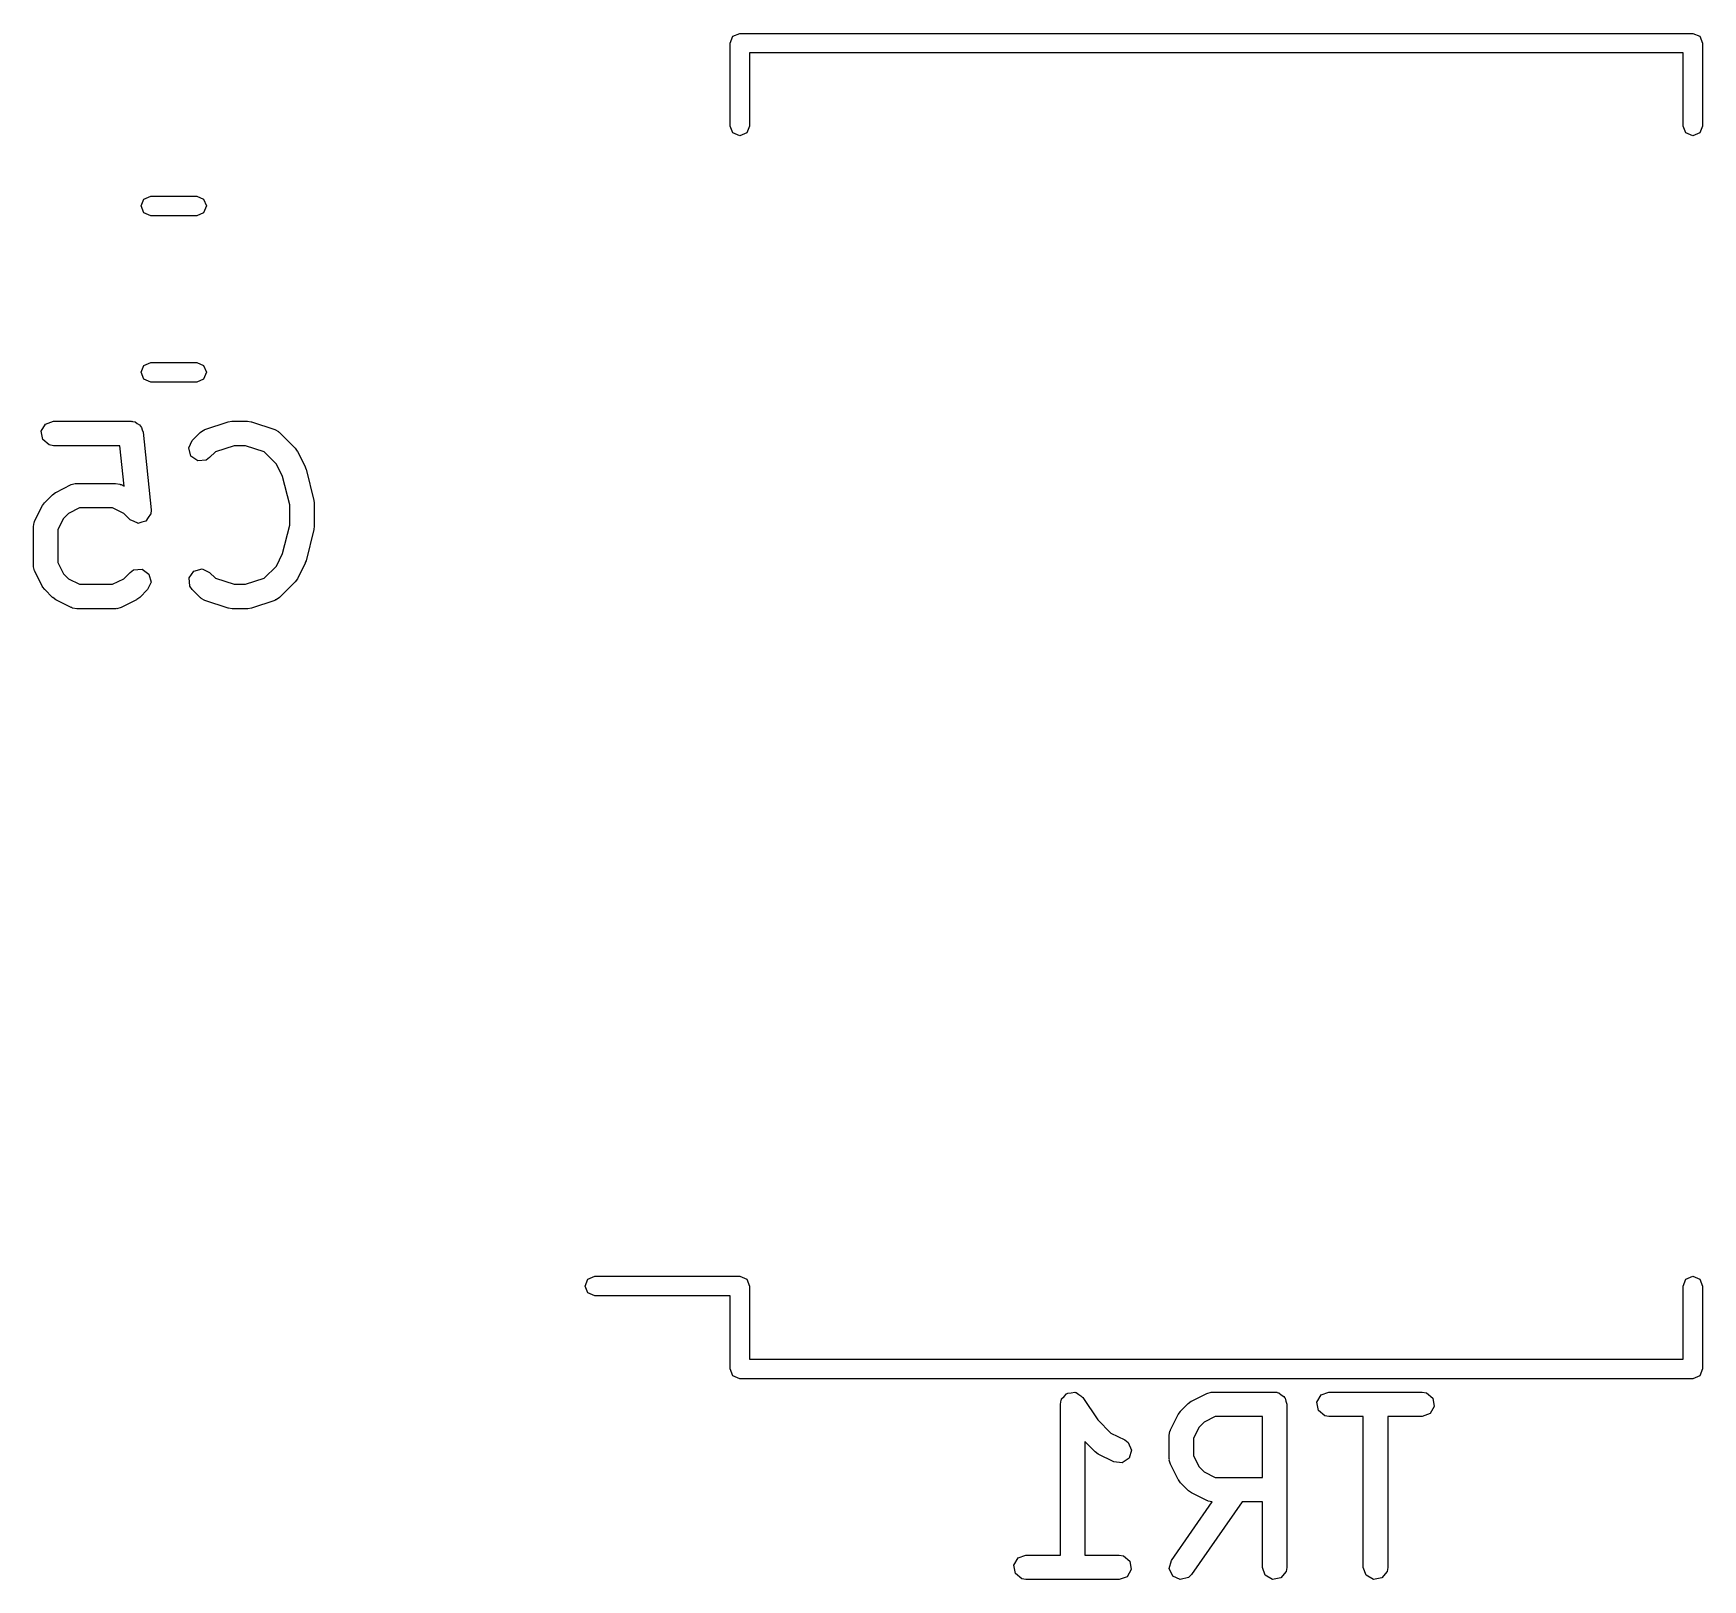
# Model space of a CAD drawing. Extents: x 4.56 to 9.29, y -6.2 to -0.8.
# Drawn here: x 5.7086 to 6.1115, y -2.6715 to -2.2983 of the extents above; entities that cross this region are included whole.
import ezdxf

# ---------------------------------------------------------------- set-up
doc = ezdxf.new("R2010")
doc.units = 0
doc.header["$MEASUREMENT"] = 0
doc.layers.add('BLACK', color=7, linetype='CONTINUOUS')

msp = doc.modelspace()

# ---------------------------------------------------------------- linework, layer by layer
at = {"layer": 'BLACK', "linetype": 'CONTINUOUS'}
for p, q in [((5.87673, -2.30063), (5.87742, -2.29896)), ((5.87742, -2.29896), (5.87909, -2.29827)), ((5.87909, -2.29827), (6.10909, -2.29827)), ((6.10909, -2.29827), (6.11076, -2.29896)), ((6.11076, -2.29896), (6.11146, -2.30063)), ((5.87673, -2.32063), (5.87673, -2.30063)), ((6.10673, -2.30299), (5.88146, -2.30299)), ((5.88146, -2.30299), (5.88146, -2.32063)), ((6.10673, -2.32063), (6.10673, -2.30299)), ((6.11146, -2.30063), (6.11146, -2.32063)), ((5.87742, -2.3223), (5.87673, -2.32063)), ((5.87909, -2.32299), (5.87742, -2.3223)), ((5.88076, -2.3223), (5.87909, -2.32299)), ((5.88146, -2.32063), (5.88076, -2.3223)), ((6.10742, -2.3223), (6.10673, -2.32063)), ((6.10909, -2.32299), (6.10742, -2.3223)), ((6.11076, -2.3223), (6.10909, -2.32299)), ((6.11146, -2.32063), (6.11076, -2.3223)), ((5.73459, -2.33992), (5.73528, -2.33825)), ((5.73528, -2.34159), (5.73459, -2.33992)), ((5.73528, -2.33825), (5.73695, -2.33756)), ((5.73695, -2.33756), (5.74802, -2.33756)), ((5.74802, -2.33756), (5.74969, -2.33825)), ((5.74969, -2.33825), (5.75039, -2.33992)), ((5.75039, -2.33992), (5.74969, -2.34159)), ((5.73695, -2.34228), (5.73528, -2.34159)), ((5.74802, -2.34228), (5.73695, -2.34228)), ((5.74969, -2.34159), (5.74802, -2.34228)), ((5.73459, -2.38008), (5.73528, -2.37841)), ((5.73528, -2.38175), (5.73459, -2.38008)), ((5.73528, -2.37841), (5.73695, -2.37772)), ((5.73695, -2.37772), (5.74802, -2.37772)), ((5.74802, -2.37772), (5.74969, -2.37841)), ((5.74969, -2.37841), (5.75039, -2.38008)), ((5.75039, -2.38008), (5.74969, -2.38175)), ((5.73695, -2.38244), (5.73528, -2.38175)), ((5.74802, -2.38244), (5.73695, -2.38244)), ((5.74969, -2.38175), (5.74802, -2.38244)), ((5.71052, -2.39432), (5.71153, -2.39257)), ((5.71153, -2.39257), (5.71343, -2.39188)), ((5.71343, -2.39188), (5.73218, -2.39188)), ((5.73218, -2.39188), (5.73233, -2.39191)), ((5.73233, -2.39191), (5.7324, -2.39189)), ((5.7324, -2.39189), (5.73251, -2.39194)), ((5.73251, -2.39194), (5.73319, -2.39206)), ((5.73319, -2.39206), (5.73367, -2.39246)), ((5.73367, -2.39246), (5.73424, -2.39272)), ((5.73424, -2.39272), (5.73442, -2.39309)), ((5.74999, -2.39391), (5.75562, -2.39203)), ((5.75562, -2.39203), (5.75649, -2.3919)), ((5.75649, -2.3919), (5.75655, -2.39188)), ((5.75655, -2.39188), (5.7603, -2.39188)), ((5.7603, -2.39188), (5.76117, -2.39204)), ((5.76117, -2.39204), (5.76123, -2.39203)), ((5.76123, -2.39203), (5.76686, -2.39391)), ((5.71087, -2.39631), (5.71052, -2.39432)), ((5.71242, -2.39761), (5.71087, -2.39631)), ((5.73442, -2.39309), (5.73473, -2.39336)), ((5.73473, -2.39336), (5.73484, -2.39398)), ((5.73484, -2.39398), (5.73512, -2.39454)), ((5.73512, -2.39454), (5.73699, -2.41329)), ((5.74611, -2.39833), (5.74696, -2.3965)), ((5.74696, -2.3965), (5.74884, -2.39462)), ((5.74884, -2.39462), (5.74968, -2.39403)), ((5.74968, -2.39403), (5.74985, -2.39402)), ((5.74985, -2.39402), (5.74999, -2.39391)), ((5.76686, -2.39391), (5.76776, -2.3944)), ((5.76776, -2.3944), (5.76785, -2.39455)), ((5.76785, -2.39455), (5.76801, -2.39462)), ((5.76801, -2.39462), (5.77176, -2.39837)), ((5.71343, -2.39779), (5.71242, -2.39761)), ((5.7295, -2.39779), (5.71343, -2.39779)), ((5.73048, -2.40756), (5.7295, -2.39779)), ((5.74663, -2.40028), (5.74611, -2.39833)), ((5.74829, -2.40144), (5.74663, -2.40028)), ((5.75114, -2.40067), (5.7503, -2.40126)), ((5.75252, -2.39929), (5.75114, -2.40067)), ((5.75703, -2.39779), (5.75252, -2.39929)), ((5.75982, -2.39779), (5.75703, -2.39779)), ((5.76433, -2.39929), (5.75982, -2.39779)), ((5.76725, -2.40221), (5.76433, -2.39929)), ((5.77176, -2.39837), (5.77227, -2.39909)), ((5.77227, -2.39909), (5.77231, -2.39914)), ((5.77231, -2.39914), (5.77419, -2.40289)), ((5.7503, -2.40126), (5.74829, -2.40144)), ((5.76876, -2.40524), (5.76725, -2.40221)), ((5.77419, -2.40289), (5.77433, -2.40338)), ((5.77433, -2.40338), (5.77441, -2.40349)), ((5.77441, -2.40349), (5.77629, -2.41099)), ((5.71394, -2.40911), (5.71398, -2.40907)), ((5.71398, -2.40907), (5.71773, -2.40719)), ((5.71773, -2.40719), (5.71872, -2.4069)), ((5.71872, -2.4069), (5.71889, -2.40694)), ((5.71889, -2.40694), (5.71905, -2.40688)), ((5.71905, -2.40688), (5.72843, -2.40688)), ((5.72843, -2.40688), (5.72944, -2.40706)), ((5.72944, -2.40706), (5.72957, -2.40717)), ((5.72957, -2.40717), (5.72975, -2.40719)), ((5.72975, -2.40719), (5.73048, -2.40756)), ((5.77047, -2.41207), (5.76876, -2.40524)), ((5.70891, -2.41601), (5.71079, -2.41226)), ((5.71079, -2.41226), (5.71131, -2.41155)), ((5.71131, -2.41155), (5.71134, -2.4115)), ((5.71134, -2.4115), (5.71322, -2.40962)), ((5.71322, -2.40962), (5.71394, -2.40911)), ((5.71975, -2.41279), (5.71705, -2.41413)), ((5.72773, -2.41279), (5.71975, -2.41279)), ((5.73043, -2.41413), (5.72773, -2.41279)), ((5.77047, -2.41697), (5.77047, -2.41207)), ((5.77629, -2.41099), (5.77633, -2.41158)), ((5.77633, -2.41158), (5.77637, -2.41171)), ((5.77637, -2.41171), (5.77637, -2.41733)), ((5.7086, -2.41733), (5.70878, -2.41632)), ((5.70878, -2.41632), (5.70889, -2.41619)), ((5.70889, -2.41619), (5.70891, -2.41601)), ((5.71586, -2.41533), (5.71451, -2.41803)), ((5.71705, -2.41413), (5.71586, -2.41533)), ((5.73196, -2.41567), (5.73043, -2.41413)), ((5.73198, -2.41568), (5.73196, -2.41567)), ((5.73199, -2.4157), (5.73198, -2.41568)), ((5.7329, -2.41611), (5.73199, -2.4157)), ((5.73379, -2.41652), (5.7329, -2.41611)), ((5.73381, -2.41652), (5.73379, -2.41652)), ((5.73383, -2.41653), (5.73381, -2.41652)), ((5.73479, -2.41626), (5.73383, -2.41653)), ((5.73575, -2.416), (5.73479, -2.41626)), ((5.73576, -2.41599), (5.73575, -2.416)), ((5.73578, -2.41598), (5.73576, -2.41599)), ((5.73634, -2.41516), (5.73578, -2.41598)), ((5.7369, -2.41435), (5.73634, -2.41516)), ((5.73691, -2.41431), (5.7369, -2.41433)), ((5.7369, -2.41433), (5.7369, -2.41435)), ((5.73699, -2.41329), (5.73691, -2.41431)), ((5.76876, -2.4238), (5.77047, -2.41697)), ((5.7086, -2.42671), (5.7086, -2.41733)), ((5.71451, -2.41803), (5.71451, -2.42601)), ((5.77629, -2.41805), (5.77441, -2.42555)), ((5.77637, -2.41733), (5.77627, -2.41791)), ((5.77627, -2.41791), (5.77629, -2.41805)), ((5.76725, -2.42683), (5.76876, -2.4238)), ((5.70866, -2.42687), (5.7086, -2.42671)), ((5.70862, -2.42704), (5.70866, -2.42687)), ((5.70891, -2.42803), (5.70862, -2.42704)), ((5.71079, -2.43178), (5.70891, -2.42803)), ((5.71451, -2.42601), (5.71586, -2.42871)), ((5.71586, -2.42871), (5.71705, -2.4299)), ((5.73043, -2.4299), (5.73196, -2.42837)), ((5.73196, -2.42837), (5.7328, -2.42778)), ((5.7328, -2.42778), (5.73482, -2.4276)), ((5.73482, -2.4276), (5.73647, -2.42876)), ((5.73647, -2.42876), (5.73699, -2.43071)), ((5.7462, -2.42969), (5.74736, -2.42804)), ((5.74736, -2.42804), (5.74931, -2.42751)), ((5.74931, -2.42751), (5.75114, -2.42837)), ((5.75114, -2.42837), (5.75252, -2.42975)), ((5.76433, -2.42975), (5.76725, -2.42683)), ((5.77419, -2.42615), (5.77231, -2.4299)), ((5.7742, -2.42601), (5.77419, -2.42615)), ((5.77441, -2.42555), (5.7742, -2.42601)), ((5.71084, -2.43182), (5.71079, -2.43178)), ((5.71134, -2.43254), (5.71084, -2.43182)), ((5.71322, -2.43442), (5.71134, -2.43254)), ((5.71705, -2.4299), (5.71975, -2.43125)), ((5.71975, -2.43125), (5.72773, -2.43125)), ((5.72773, -2.43125), (5.73043, -2.4299)), ((5.73614, -2.43254), (5.73426, -2.43442)), ((5.73699, -2.43071), (5.73614, -2.43254)), ((5.74637, -2.4317), (5.7462, -2.42969)), ((5.74696, -2.43254), (5.74637, -2.4317)), ((5.74884, -2.43442), (5.74696, -2.43254)), ((5.75252, -2.42975), (5.75703, -2.43125)), ((5.75703, -2.43125), (5.75982, -2.43125)), ((5.75982, -2.43125), (5.76433, -2.42975)), ((5.77176, -2.43067), (5.76801, -2.43442)), ((5.77179, -2.43061), (5.77176, -2.43067)), ((5.77231, -2.4299), (5.77179, -2.43061)), ((5.71327, -2.43445), (5.71322, -2.43442)), ((5.71398, -2.43497), (5.71327, -2.43445)), ((5.71773, -2.43685), (5.71398, -2.43497)), ((5.71791, -2.43687), (5.71773, -2.43685)), ((5.71804, -2.43698), (5.71791, -2.43687)), ((5.71905, -2.43716), (5.71804, -2.43698)), ((5.72843, -2.43716), (5.71905, -2.43716)), ((5.72859, -2.4371), (5.72843, -2.43716)), ((5.72876, -2.43714), (5.72859, -2.4371)), ((5.72975, -2.43685), (5.72876, -2.43714)), ((5.7335, -2.43497), (5.72975, -2.43685)), ((5.73354, -2.43492), (5.7335, -2.43497)), ((5.73426, -2.43442), (5.73354, -2.43492)), ((5.749, -2.43449), (5.74884, -2.43442)), ((5.74909, -2.43464), (5.749, -2.43449)), ((5.74999, -2.43513), (5.74909, -2.43464)), ((5.75562, -2.43701), (5.74999, -2.43513)), ((5.75568, -2.437), (5.75562, -2.43701)), ((5.75655, -2.43716), (5.75568, -2.437)), ((5.7603, -2.43716), (5.75655, -2.43716)), ((5.76036, -2.43714), (5.7603, -2.43716)), ((5.76123, -2.43701), (5.76036, -2.43714)), ((5.76686, -2.43513), (5.76123, -2.43701)), ((5.76699, -2.43502), (5.76686, -2.43513)), ((5.76717, -2.43501), (5.76699, -2.43502)), ((5.76801, -2.43442), (5.76717, -2.43501)), ((5.84242, -2.59896), (5.84409, -2.59827)), ((5.84409, -2.59827), (5.87909, -2.59827)), ((5.87909, -2.59827), (5.88076, -2.59896)), ((6.10742, -2.59896), (6.10909, -2.59827)), ((6.10909, -2.59827), (6.11076, -2.59896)), ((5.84173, -2.60063), (5.84242, -2.59896)), ((5.84242, -2.6023), (5.84173, -2.60063)), ((5.84409, -2.60299), (5.84242, -2.6023)), ((5.88076, -2.59896), (5.88146, -2.60063)), ((5.88146, -2.60063), (5.88146, -2.61827)), ((6.10673, -2.60063), (6.10742, -2.59896)), ((6.10673, -2.61827), (6.10673, -2.60063)), ((6.11076, -2.59896), (6.11146, -2.60063)), ((6.11146, -2.60063), (6.11146, -2.62063)), ((5.87673, -2.60299), (5.84409, -2.60299)), ((5.87673, -2.62063), (5.87673, -2.60299)), ((5.88146, -2.61827), (6.10673, -2.61827)), ((5.87742, -2.6223), (5.87673, -2.62063)), ((5.87909, -2.62299), (5.87742, -2.6223)), ((6.11076, -2.6223), (6.10909, -2.62299)), ((6.11146, -2.62063), (6.11076, -2.6223)), ((6.10909, -2.62299), (5.87909, -2.62299)), ((5.95738, -2.62727), (5.95793, -2.62661)), ((5.95793, -2.62661), (5.9581, -2.62658)), ((5.9581, -2.62658), (5.95822, -2.62646)), ((5.95822, -2.62646), (5.95908, -2.62641)), ((5.95908, -2.62641), (5.95992, -2.62626)), ((5.95992, -2.62626), (5.96007, -2.62634)), ((5.96007, -2.62634), (5.96024, -2.62633)), ((5.96024, -2.62633), (5.96093, -2.62684)), ((5.98809, -2.6284), (5.99184, -2.62653)), ((5.99184, -2.62653), (5.99282, -2.62623)), ((5.99282, -2.62623), (5.99299, -2.62627)), ((5.99299, -2.62627), (5.99316, -2.62621)), ((5.99316, -2.62621), (6.00816, -2.62621)), ((6.00816, -2.62621), (6.00854, -2.62628)), ((6.00854, -2.62628), (6.00867, -2.62626)), ((6.00867, -2.62626), (6.00878, -2.62632)), ((6.00878, -2.62632), (6.00917, -2.62639)), ((6.00917, -2.62639), (6.00975, -2.62688)), ((6.01938, -2.6269), (6.02128, -2.62621)), ((6.02128, -2.62621), (6.04378, -2.62621)), ((6.04378, -2.62621), (6.04479, -2.62639)), ((6.04479, -2.62639), (6.04633, -2.62769)), ((5.95646, -2.62917), (5.95664, -2.62816)), ((5.95646, -2.66558), (5.95646, -2.62917)), ((5.95664, -2.62816), (5.95675, -2.62803)), ((5.95675, -2.62803), (5.95676, -2.62786)), ((5.95676, -2.62786), (5.95738, -2.62727)), ((5.96093, -2.62684), (5.96167, -2.62727)), ((5.96167, -2.62727), (5.96173, -2.62743)), ((5.96173, -2.62743), (5.96187, -2.62753)), ((5.96187, -2.62753), (5.96546, -2.63291)), ((5.98544, -2.63083), (5.98732, -2.62895)), ((5.98732, -2.62895), (5.98804, -2.62845)), ((5.98804, -2.62845), (5.98809, -2.6284)), ((6.00975, -2.62688), (6.01042, -2.62727)), ((6.01042, -2.62727), (6.01051, -2.62752)), ((6.01051, -2.62752), (6.01071, -2.62769)), ((6.01071, -2.62769), (6.01085, -2.62845)), ((6.01085, -2.62845), (6.01111, -2.62917)), ((6.01111, -2.62917), (6.01111, -2.66854)), ((6.01837, -2.62865), (6.01938, -2.6269)), ((6.01872, -2.63064), (6.01837, -2.62865)), ((6.02027, -2.63194), (6.01872, -2.63064)), ((6.04668, -2.62968), (6.04567, -2.63143)), ((6.04633, -2.62769), (6.04668, -2.62968)), ((5.96546, -2.63291), (5.96866, -2.63611)), ((5.98302, -2.63534), (5.98489, -2.6316)), ((5.98489, -2.6316), (5.98542, -2.63089)), ((5.98542, -2.63089), (5.98544, -2.63083)), ((5.98996, -2.63466), (5.98861, -2.63736)), ((5.99116, -2.63347), (5.98996, -2.63466)), ((5.99385, -2.63212), (5.99116, -2.63347)), ((6.0052, -2.63212), (5.99385, -2.63212)), ((6.0052, -2.64684), (6.0052, -2.63212)), ((6.02128, -2.63212), (6.02027, -2.63194)), ((6.02957, -2.63212), (6.02128, -2.63212)), ((6.02957, -2.66854), (6.02957, -2.63212)), ((6.04378, -2.63212), (6.03548, -2.63212)), ((6.03548, -2.63212), (6.03548, -2.66854)), ((6.04567, -2.63143), (6.04378, -2.63212)), ((5.96482, -2.64063), (5.96236, -2.63817)), ((5.96236, -2.63817), (5.96236, -2.66558)), ((5.96866, -2.63611), (5.97198, -2.63777)), ((5.97198, -2.63777), (5.9728, -2.63838)), ((5.9728, -2.63838), (5.97361, -2.64024)), ((5.98271, -2.63667), (5.98288, -2.63566)), ((5.98271, -2.64229), (5.98271, -2.63667)), ((5.98288, -2.63566), (5.983, -2.63552)), ((5.983, -2.63552), (5.98302, -2.63534)), ((5.98861, -2.63736), (5.98861, -2.64159)), ((5.96488, -2.64065), (5.96482, -2.64063)), ((5.96559, -2.64118), (5.96488, -2.64065)), ((5.96934, -2.64306), (5.96559, -2.64118)), ((5.97303, -2.64217), (5.97135, -2.64329)), ((5.97361, -2.64024), (5.97303, -2.64217)), ((5.98277, -2.64246), (5.98271, -2.64229)), ((5.98272, -2.64263), (5.98277, -2.64246)), ((5.98302, -2.64361), (5.98272, -2.64263)), ((5.98861, -2.64159), (5.98996, -2.64429)), ((5.97135, -2.64329), (5.96934, -2.64306)), ((5.98489, -2.64736), (5.98302, -2.64361)), ((5.98996, -2.64429), (5.99116, -2.64549)), ((5.99116, -2.64549), (5.99385, -2.64684)), ((5.98494, -2.6474), (5.98489, -2.64736)), ((5.98544, -2.64813), (5.98494, -2.6474)), ((5.98732, -2.65), (5.98544, -2.64813)), ((5.98738, -2.65003), (5.98732, -2.65)), ((5.98809, -2.65055), (5.98738, -2.65003)), ((5.99184, -2.65243), (5.98809, -2.65055)), ((5.99385, -2.64684), (6.0052, -2.64684)), ((5.98324, -2.66684), (5.99312, -2.65273)), ((6.00032, -2.65274), (5.98808, -2.67023)), ((5.99201, -2.65245), (5.99184, -2.65243)), ((5.99215, -2.65256), (5.99201, -2.65245)), ((5.99312, -2.65273), (5.99215, -2.65256)), ((6.0052, -2.65274), (6.00032, -2.65274)), ((6.0052, -2.66854), (6.0052, -2.65274)), ((5.94525, -2.66802), (5.94626, -2.66627)), ((5.94626, -2.66627), (5.94816, -2.66558)), ((5.94816, -2.66558), (5.95646, -2.66558)), ((5.96236, -2.66558), (5.97066, -2.66558)), ((5.97066, -2.66558), (5.97167, -2.66576)), ((5.97167, -2.66576), (5.97322, -2.66706)), ((5.98272, -2.66879), (5.98324, -2.66684)), ((5.94561, -2.67001), (5.94525, -2.66802)), ((5.94715, -2.67131), (5.94561, -2.67001)), ((5.97256, -2.6708), (5.97066, -2.67149)), ((5.97357, -2.66905), (5.97256, -2.6708)), ((5.97322, -2.66706), (5.97357, -2.66905)), ((5.98357, -2.67062), (5.98272, -2.66879)), ((5.9854, -2.67148), (5.98357, -2.67062)), ((5.98808, -2.67023), (5.98735, -2.67095)), ((6.00589, -2.67043), (6.0052, -2.66854)), ((6.00764, -2.67144), (6.00589, -2.67043)), ((6.01093, -2.66955), (6.00963, -2.67109)), ((6.01111, -2.66854), (6.01093, -2.66955)), ((6.03027, -2.67043), (6.02957, -2.66854)), ((6.03201, -2.67144), (6.03027, -2.67043)), ((6.0353, -2.66955), (6.034, -2.67109)), ((6.03548, -2.66854), (6.0353, -2.66955)), ((5.94816, -2.67149), (5.94715, -2.67131)), ((5.97066, -2.67149), (5.94816, -2.67149)), ((5.98735, -2.67095), (5.9854, -2.67148)), ((6.00963, -2.67109), (6.00764, -2.67144)), ((6.034, -2.67109), (6.03201, -2.67144))]:
    msp.add_line(p, q, dxfattribs=at)

doc.saveas('drawing.dxf')
